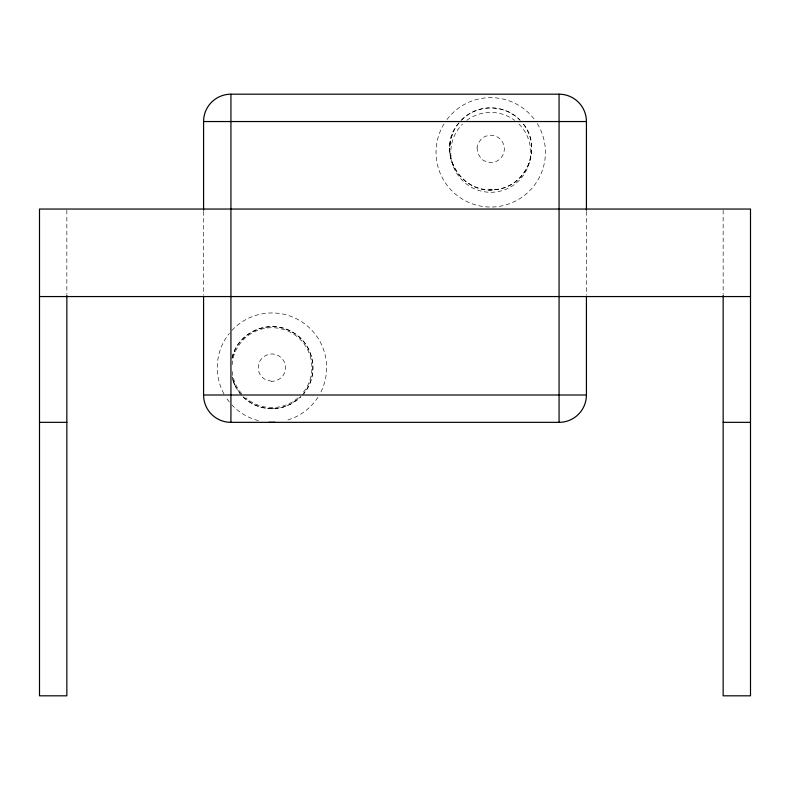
<?xml version="1.0" encoding="UTF-8"?>
<svg xmlns="http://www.w3.org/2000/svg" width="790" height="790" viewBox="0 0 790 790"><rect width="100%" height="100%" fill="white"/><g stroke="black" fill="none" stroke-linecap="round" stroke-linejoin="round"><path stroke-width="0.59" stroke-dasharray="3.95 2.96" d="M458.862 123.033C434.5 149.675 461.35 196.177 496.278 189.521C526.91 186.766 543.026 145.982 522.555 123.033A41.021 41.021 0 0 1 498.569 189.146A41.021 41.021 0 0 1 451.475 136.907A41.021 41.021 0 0 1 519.721 119.883L521.183 121.423M449.737 147.058L450.419 140.729M449.875 144.748L451.278 137.598L453.371 131.9M232.142 357.544C237.731 331.869 270.407 318.192 292.606 332.215C314.697 344.134 319.832 377.047 302.412 395.119M232.013 358.285L234.6 350.671M461.706 119.883C476.814 103.984 504.603 103.984 519.721 119.883M277.507 408.292L275.631 408.509L283.225 407.087L290.779 404.095L300.95 396.659A41.021 41.021 0 0 1 232.013 377.037M496.278 189.521L494.609 189.719M242.935 396.659C251.427 405.231 263.83 409.694 275.838 408.489M492.535 189.867L488.882 189.867M273.775 408.628L270.111 408.628M271.908 381.373L265.529 379.674A14.793 14.793 0 0 1 262.31 377.284C256.908 372.347 256.888 362.956 262.31 358.018A14.724 14.724 0 0 1 266.734 355.056L270.585 354.029A13.667 13.667 0 0 1 285.536 366.955A13.667 13.667 0 0 1 271.908 381.284M240.101 393.509L235.509 386.498L232.151 377.738M453.371 165.87L450.774 158.257L449.737 150.712M234.6 384.631L232.013 377.028M449.875 153.003L450.428 157.022M723.156 210.278L723.156 294.117M586.427 211.463L586.427 295.223M203.573 211.463L203.573 295.223M66.844 210.278L66.844 294.117M231.914 330.388A54.688 54.688 0 0 1 319.94 393.864M317.955 397.222A54.688 54.688 0 0 1 285.466 420.645M258.419 420.645A54.688 54.688 0 0 1 231.914 404.924M229.357 401.972A54.688 54.688 0 0 1 225.93 397.222M223.935 393.864A54.688 54.688 0 0 1 229.357 333.341M232.102 364.802A39.944 39.944 0 0 1 287.224 330.753A39.944 39.944 0 0 1 302.126 393.815M298.097 397.844A39.944 39.944 0 0 1 245.789 397.844M241.76 393.815A39.944 39.944 0 0 1 232.102 370.5M537.259 123.596A54.688 54.688 0 0 1 526.298 193.886A54.688 54.688 0 0 1 455.159 193.886A54.688 54.688 0 0 1 444.197 123.596M446.943 119.567A54.688 54.688 0 0 1 534.514 119.567M518.971 124.099A39.944 39.944 0 0 1 518.971 180.584A39.944 39.944 0 0 1 462.486 180.584A39.944 39.944 0 0 1 462.486 124.099M466.791 120.366A39.944 39.944 0 0 1 514.665 120.366M232.013 358.265A41.021 41.021 0 0 1 290.019 330.832A41.021 41.021 0 0 1 303.785 393.509M477.061 147.503L477.575 152.905L481.08 158.514A14.793 14.793 0 0 0 484.3 160.903L490.679 162.602A13.667 13.667 0 0 0 504.306 148.194A13.667 13.667 0 0 0 489.356 135.248L485.504 136.285A14.724 14.724 0 0 0 481.08 139.257L478.039 143.602L477.061 147.503"/><path stroke-width="1.19" d="M203.573 210.229L203.573 121.541A27.344 27.344 0 0 1 230.927 94.188L559.073 94.188A27.344 27.344 0 0 1 586.427 121.541L586.427 210.229M203.573 121.541L586.427 121.541M39.5 296.556L750.5 296.556M203.573 296.457L203.573 395L586.427 395L586.427 296.457M39.5 422.344L66.844 422.344M203.573 395A27.344 27.344 0 0 0 230.927 422.344L559.073 422.344A27.344 27.344 0 0 0 586.427 395M723.156 422.344L750.5 422.344M723.156 295.312L723.156 695.812L750.5 695.812L750.5 209.044L39.5 209.044L39.5 695.812L66.844 695.812L66.844 295.312M559.073 94.188L559.073 422.344M230.927 94.188L230.927 422.344M274.871 422.265A54.688 54.688 0 0 1 269.015 422.265"/></g></svg>
